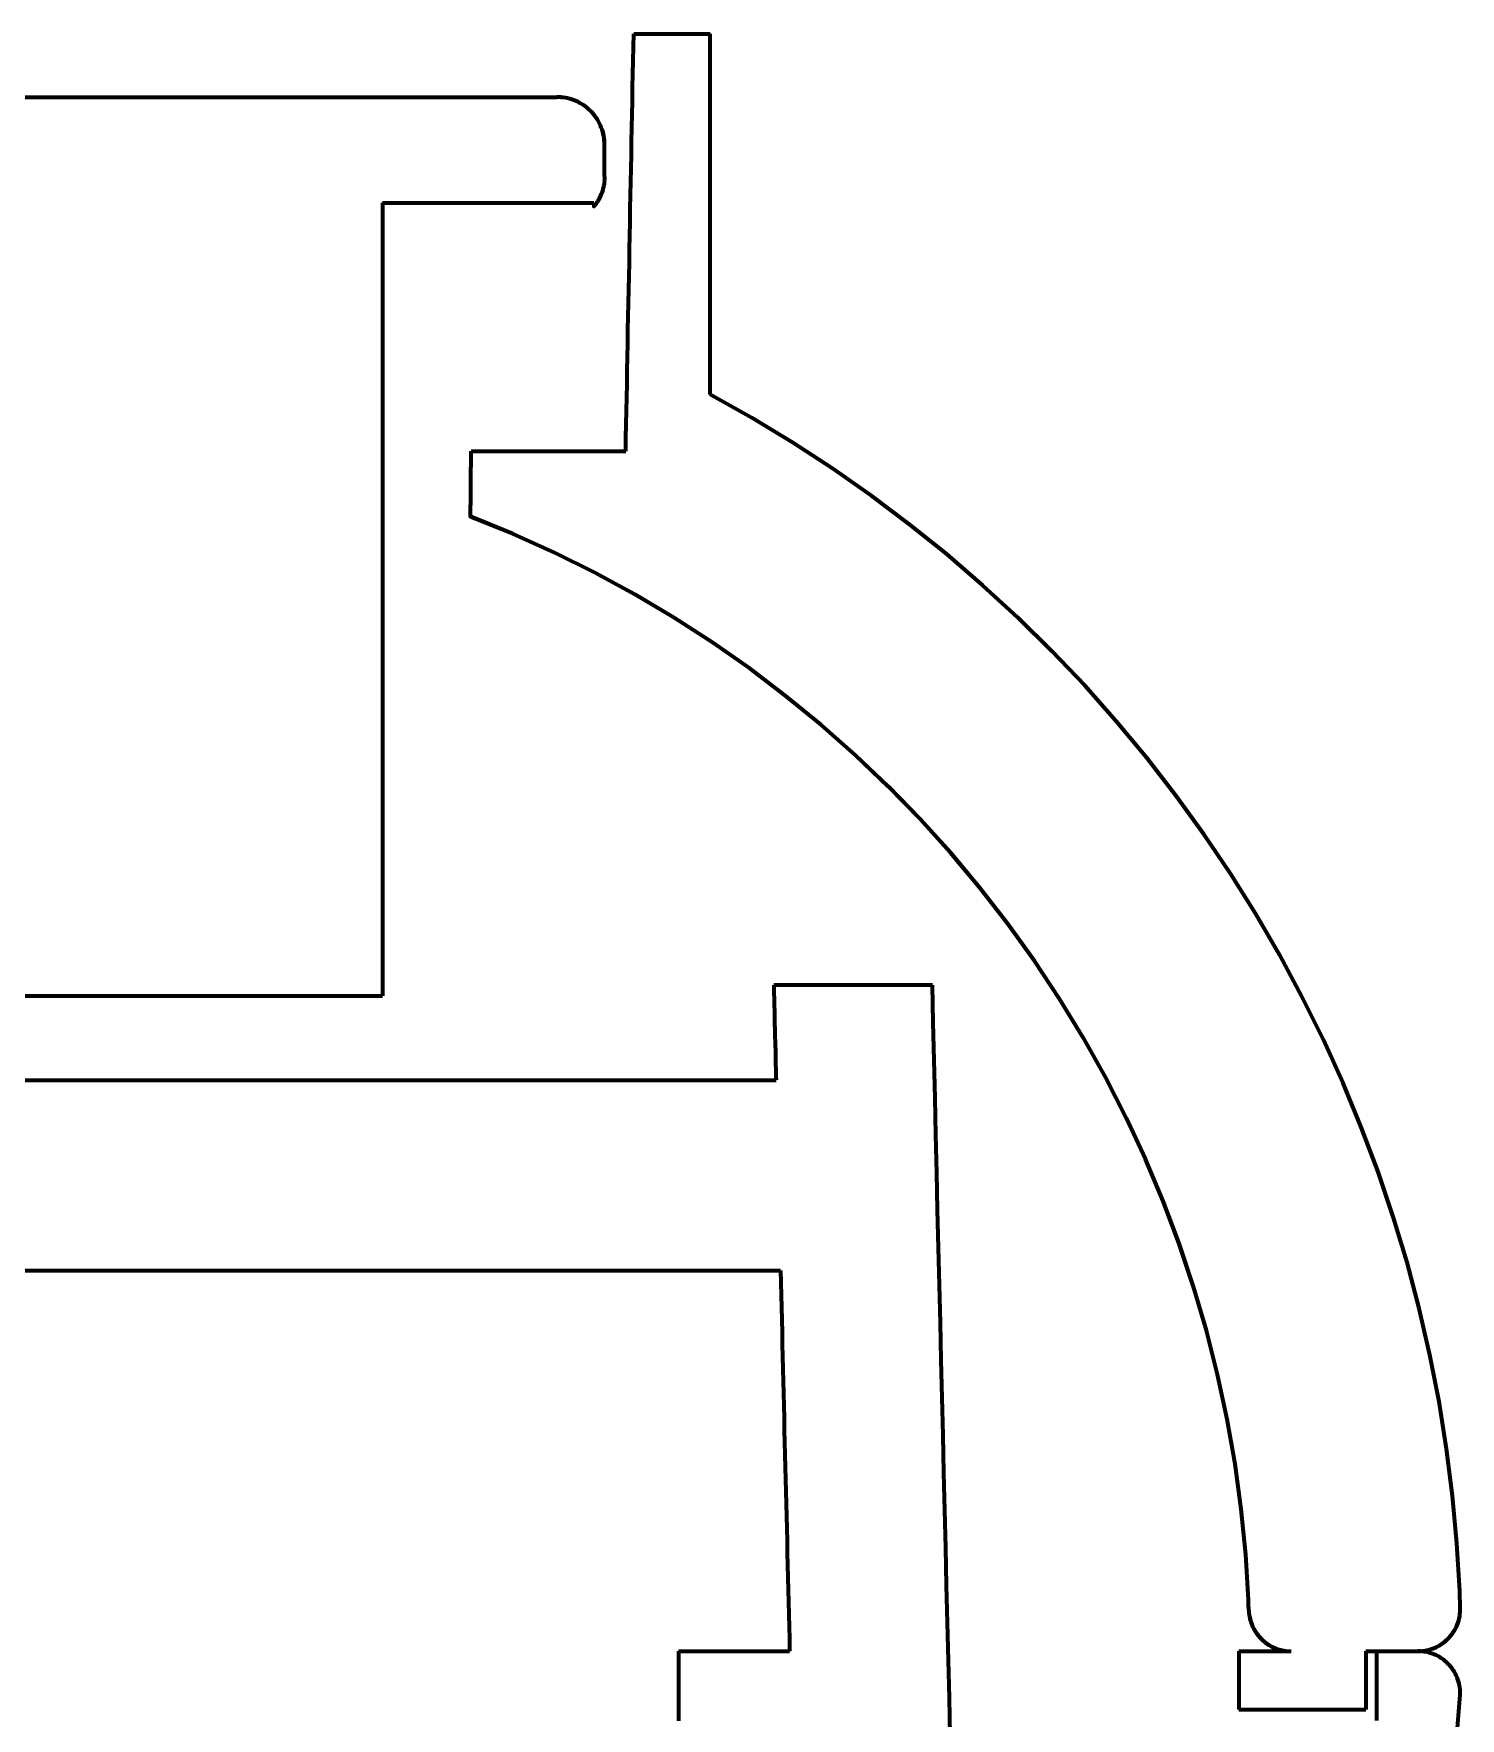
# Model space of a CAD drawing. Header units: millimetres. Extents: x 10 to 410, y 10 to 287.
# Drawn here: x 332 to 346.77, y 86.56 to 104 of the extents above; entities that cross this region are included whole.
import ezdxf

# ---------------------------------------------------------------- set-up
doc = ezdxf.new("R2010")
doc.units = ezdxf.units.MM
doc.layers.add('SECTION', color=1, linetype='CONTINUOUS', lineweight=70)

msp = doc.modelspace()

# ---------------------------------------------------------------- linework, layer by layer
at = {"layer": 'SECTION'}
for points in [[(338.127, 99.678), (338.13, 99.817), (338.133, 99.957), (338.135, 100.096), (338.138, 100.235), (338.141, 100.375), (338.143, 100.514), (338.146, 100.654), (338.149, 100.793), (338.151, 100.933), (338.154, 101.072), (338.157, 101.211), (338.159, 101.351), (338.162, 101.49), (338.165, 101.63), (338.167, 101.769), (338.17, 101.909), (338.173, 102.048), (338.175, 102.187), (338.178, 102.327), (338.181, 102.466), (338.183, 102.606), (338.186, 102.745), (338.189, 102.885), (338.191, 103.024), (338.194, 103.163), (338.197, 103.303), (338.199, 103.442), (338.202, 103.582), (338.204, 103.721), (338.207, 103.861), (338.21, 104)], [(338.21, 104), (338.235, 104), (338.261, 104), (338.287, 104), (338.312, 104), (338.338, 104), (338.363, 104), (338.389, 104), (338.414, 104), (338.44, 104), (338.466, 104), (338.491, 104), (338.517, 104), (338.542, 104), (338.568, 104), (338.594, 104), (338.619, 104), (338.645, 104), (338.67, 104), (338.696, 104), (338.721, 104), (338.747, 104), (338.773, 104), (338.798, 104), (338.824, 104), (338.849, 104), (338.875, 104), (338.901, 104), (338.926, 104), (338.952, 104), (338.977, 104), (339.003, 104)], [(339.003, 100.265), (339.003, 100.385), (339.003, 100.506), (339.003, 100.626), (339.003, 100.747), (339.003, 100.867), (339.003, 100.988), (339.003, 101.108), (339.003, 101.229), (339.003, 101.349), (339.003, 101.47), (339.003, 101.59), (339.003, 101.711), (339.003, 101.831), (339.003, 101.952), (339.003, 102.072), (339.003, 102.193), (339.003, 102.313), (339.003, 102.434), (339.003, 102.554), (339.003, 102.675), (339.003, 102.795), (339.003, 102.916), (339.003, 103.036), (339.003, 103.157), (339.003, 103.277), (339.003, 103.398), (339.003, 103.518), (339.003, 103.639), (339.003, 103.759), (339.003, 103.88), (339.003, 104)], [(339.003, 104), (339.003, 104), (339.003, 104), (339.003, 104), (339.003, 104), (339.003, 104), (339.003, 104), (339.003, 104), (339.003, 104), (339.003, 104), (339.003, 104), (339.003, 104), (339.003, 104), (339.003, 104), (339.003, 104), (339.003, 104), (339.003, 104), (339.003, 104), (339.003, 104), (339.003, 104), (339.003, 104), (339.003, 104), (339.003, 104), (339.003, 104), (339.003, 104), (339.003, 104), (339.003, 104), (339.003, 104), (339.003, 104), (339.003, 104), (339.003, 104), (339.003, 104)], [(339.003, 100.265), (339.003, 100.385), (339.003, 100.506), (339.003, 100.626), (339.003, 100.747), (339.003, 100.867), (339.003, 100.988), (339.003, 101.108), (339.003, 101.229), (339.003, 101.349), (339.003, 101.47), (339.003, 101.59), (339.003, 101.711), (339.003, 101.831), (339.003, 101.952), (339.003, 102.072), (339.003, 102.193), (339.003, 102.313), (339.003, 102.434), (339.003, 102.554), (339.003, 102.675), (339.003, 102.795), (339.003, 102.916), (339.003, 103.036), (339.003, 103.157), (339.003, 103.277), (339.003, 103.398), (339.003, 103.518), (339.003, 103.638), (339.003, 103.759), (339.003, 103.879), (339.003, 104)], [(331.825, 103.343), (332.175, 103.343), (332.524, 103.343), (332.874, 103.343), (333.223, 103.343), (333.572, 103.343), (333.922, 103.343), (334.271, 103.343), (334.621, 103.343), (334.97, 103.343), (335.32, 103.343), (335.669, 103.343), (336.018, 103.343), (336.368, 103.343), (336.717, 103.343), (337.067, 103.343), (337.416, 103.343)], [(337.481, 103.339), (337.479, 103.339), (337.477, 103.34), (337.475, 103.34), (337.473, 103.34), (337.471, 103.34), (337.469, 103.341), (337.467, 103.341), (337.464, 103.341), (337.462, 103.341), (337.46, 103.341), (337.458, 103.342), (337.456, 103.342), (337.454, 103.342), (337.452, 103.342), (337.45, 103.342), (337.448, 103.342), (337.446, 103.343), (337.443, 103.343), (337.441, 103.343), (337.439, 103.343), (337.437, 103.343), (337.435, 103.343), (337.433, 103.343), (337.431, 103.343), (337.429, 103.343), (337.427, 103.343), (337.425, 103.343), (337.422, 103.343), (337.42, 103.343), (337.418, 103.343), (337.416, 103.343)], [(337.909, 102.851), (337.908, 102.874), (337.906, 102.897), (337.904, 102.919), (337.9, 102.942), (337.895, 102.964), (337.89, 102.986), (337.883, 103.008), (337.875, 103.03), (337.866, 103.051), (337.857, 103.071), (337.846, 103.092), (337.834, 103.111), (337.822, 103.13), (337.808, 103.149), (337.794, 103.167), (337.779, 103.184), (337.763, 103.2), (337.747, 103.216), (337.729, 103.231), (337.711, 103.245), (337.693, 103.258), (337.674, 103.271), (337.654, 103.282), (337.633, 103.293), (337.613, 103.303), (337.592, 103.311), (337.57, 103.319), (337.548, 103.325), (337.526, 103.331), (337.504, 103.336), (337.481, 103.339)], [(337.909, 102.851), (337.908, 102.874), (337.907, 102.897), (337.904, 102.919), (337.9, 102.942), (337.896, 102.964), (337.89, 102.986), (337.883, 103.008), (337.875, 103.03), (337.867, 103.051), (337.857, 103.071), (337.846, 103.092), (337.834, 103.111), (337.822, 103.13), (337.808, 103.149), (337.794, 103.167), (337.779, 103.184), (337.763, 103.2), (337.747, 103.216), (337.729, 103.231), (337.711, 103.245), (337.693, 103.259), (337.674, 103.271), (337.654, 103.282), (337.634, 103.293), (337.613, 103.303), (337.592, 103.311), (337.57, 103.319), (337.548, 103.325), (337.526, 103.331), (337.504, 103.336), (337.481, 103.339)], [(337.909, 102.851), (337.909, 102.851), (337.909, 102.851), (337.909, 102.851), (337.909, 102.851), (337.909, 102.851), (337.909, 102.851), (337.909, 102.851), (337.909, 102.851), (337.909, 102.851), (337.909, 102.851), (337.909, 102.851), (337.909, 102.851), (337.909, 102.851), (337.909, 102.851), (337.909, 102.851), (337.909, 102.851), (337.909, 102.851), (337.909, 102.851), (337.909, 102.851), (337.909, 102.851), (337.909, 102.851), (337.909, 102.851), (337.909, 102.851), (337.909, 102.851), (337.909, 102.851), (337.909, 102.851), (337.909, 102.851), (337.909, 102.851), (337.909, 102.851), (337.909, 102.851), (337.909, 102.851)], [(337.909, 102.523), (337.909, 102.533), (337.909, 102.544), (337.909, 102.555), (337.909, 102.565), (337.909, 102.576), (337.909, 102.586), (337.909, 102.597), (337.909, 102.607), (337.909, 102.618), (337.909, 102.629), (337.909, 102.639), (337.909, 102.65), (337.909, 102.66), (337.909, 102.671), (337.909, 102.682), (337.909, 102.692), (337.909, 102.703), (337.909, 102.713), (337.909, 102.724), (337.909, 102.735), (337.909, 102.745), (337.909, 102.756), (337.909, 102.766), (337.909, 102.777), (337.909, 102.788), (337.909, 102.798), (337.909, 102.809), (337.909, 102.819), (337.909, 102.83), (337.909, 102.84), (337.909, 102.851)], [(337.909, 102.523), (337.909, 102.533), (337.909, 102.544), (337.909, 102.554), (337.909, 102.565), (337.909, 102.576), (337.909, 102.586), (337.909, 102.597), (337.909, 102.607), (337.909, 102.618), (337.909, 102.629), (337.909, 102.639), (337.909, 102.65), (337.909, 102.66), (337.909, 102.671), (337.909, 102.682), (337.909, 102.692), (337.909, 102.703), (337.909, 102.713), (337.909, 102.724), (337.909, 102.734), (337.909, 102.745), (337.909, 102.756), (337.909, 102.766), (337.909, 102.777), (337.909, 102.787), (337.909, 102.798), (337.909, 102.809), (337.909, 102.819), (337.909, 102.83), (337.909, 102.84), (337.909, 102.851)], [(337.909, 102.523), (337.908, 102.512), (337.908, 102.501), (337.908, 102.49), (337.907, 102.48), (337.906, 102.469), (337.904, 102.458), (337.903, 102.448), (337.901, 102.437), (337.899, 102.426), (337.897, 102.416), (337.894, 102.405), (337.892, 102.395), (337.889, 102.384), (337.886, 102.374), (337.882, 102.364), (337.879, 102.354), (337.875, 102.344), (337.871, 102.334), (337.867, 102.324), (337.862, 102.314), (337.857, 102.304), (337.853, 102.295), (337.847, 102.285), (337.842, 102.276), (337.837, 102.266), (337.831, 102.257), (337.825, 102.248), (337.819, 102.239), (337.813, 102.231), (337.806, 102.222), (337.799, 102.214)], [(337.909, 102.523), (337.909, 102.512), (337.908, 102.501), (337.908, 102.49), (337.907, 102.48), (337.906, 102.469), (337.905, 102.458), (337.903, 102.447), (337.901, 102.437), (337.899, 102.426), (337.897, 102.416), (337.895, 102.405), (337.892, 102.395), (337.889, 102.384), (337.886, 102.374), (337.882, 102.364), (337.879, 102.353), (337.875, 102.343), (337.871, 102.333), (337.867, 102.323), (337.862, 102.314), (337.858, 102.304), (337.853, 102.294), (337.848, 102.285), (337.842, 102.275), (337.837, 102.266), (337.831, 102.257), (337.825, 102.248), (337.819, 102.239), (337.813, 102.23), (337.806, 102.222), (337.799, 102.213)], [(337.909, 102.523), (337.909, 102.523), (337.909, 102.523), (337.909, 102.523), (337.909, 102.523), (337.909, 102.523), (337.909, 102.523), (337.909, 102.523), (337.909, 102.523), (337.909, 102.523), (337.909, 102.523), (337.909, 102.523), (337.909, 102.523), (337.909, 102.523), (337.909, 102.523), (337.909, 102.523), (337.909, 102.523), (337.909, 102.523), (337.909, 102.523), (337.909, 102.523), (337.909, 102.523), (337.909, 102.523), (337.909, 102.523), (337.909, 102.523), (337.909, 102.523), (337.909, 102.523), (337.909, 102.523), (337.909, 102.523), (337.909, 102.523), (337.909, 102.523), (337.909, 102.523), (337.909, 102.523)], [(335.611, 102.249), (335.682, 102.249), (335.752, 102.249), (335.823, 102.249), (335.893, 102.249), (335.964, 102.249), (336.035, 102.249), (336.105, 102.249), (336.176, 102.249), (336.246, 102.249), (336.317, 102.249), (336.388, 102.249), (336.458, 102.249), (336.529, 102.249), (336.599, 102.249), (336.67, 102.249), (336.741, 102.249), (336.811, 102.249), (336.882, 102.249), (336.952, 102.249), (337.023, 102.249), (337.093, 102.249), (337.164, 102.249), (337.235, 102.249), (337.305, 102.249), (337.376, 102.249), (337.446, 102.249), (337.517, 102.249), (337.588, 102.249), (337.658, 102.249), (337.729, 102.249), (337.799, 102.249)], [(335.611, 102.249), (335.611, 101.984), (335.611, 101.72), (335.611, 101.455), (335.611, 101.19), (335.611, 100.926), (335.611, 100.661), (335.611, 100.396), (335.611, 100.131), (335.611, 99.867), (335.611, 99.602), (335.611, 99.337), (335.611, 99.072), (335.611, 98.808), (335.611, 98.543), (335.611, 98.278), (335.611, 98.013), (335.611, 97.749), (335.611, 97.484), (335.611, 97.219), (335.611, 96.955), (335.611, 96.69), (335.611, 96.425), (335.611, 96.16), (335.611, 95.896), (335.611, 95.631), (335.611, 95.366), (335.611, 95.101), (335.611, 94.837), (335.611, 94.572), (335.611, 94.307), (335.611, 94.042)], [(335.611, 102.249), (335.611, 102.249), (335.611, 102.249), (335.611, 102.249), (335.611, 102.249), (335.611, 102.249), (335.611, 102.249), (335.611, 102.249), (335.611, 102.249), (335.611, 102.249), (335.611, 102.249), (335.611, 102.249), (335.611, 102.249), (335.611, 102.249), (335.611, 102.249), (335.611, 102.249), (335.611, 102.249), (335.611, 102.249), (335.611, 102.249), (335.611, 102.249), (335.611, 102.249), (335.611, 102.249), (335.611, 102.249), (335.611, 102.249), (335.611, 102.249), (335.611, 102.249), (335.611, 102.249), (335.611, 102.249), (335.611, 102.249), (335.611, 102.249), (335.611, 102.249), (335.611, 102.249)], [(335.611, 102.249), (335.682, 102.249), (335.752, 102.249), (335.823, 102.249), (335.893, 102.249), (335.964, 102.249), (336.035, 102.249), (336.105, 102.249), (336.176, 102.249), (336.246, 102.249), (336.317, 102.249), (336.388, 102.249), (336.458, 102.249), (336.529, 102.249), (336.599, 102.249), (336.67, 102.249), (336.741, 102.249), (336.811, 102.249), (336.882, 102.249), (336.952, 102.249), (337.023, 102.249), (337.093, 102.249), (337.164, 102.249), (337.235, 102.249), (337.305, 102.249), (337.376, 102.249), (337.446, 102.249), (337.517, 102.249), (337.588, 102.249), (337.658, 102.249), (337.729, 102.249), (337.799, 102.249)], [(337.799, 102.249), (337.799, 102.248), (337.799, 102.247), (337.799, 102.246), (337.799, 102.245), (337.799, 102.243), (337.799, 102.242), (337.799, 102.241), (337.799, 102.24), (337.799, 102.239), (337.799, 102.238), (337.799, 102.237), (337.799, 102.235), (337.799, 102.234), (337.799, 102.233), (337.799, 102.232), (337.799, 102.231), (337.799, 102.23), (337.799, 102.229), (337.799, 102.227), (337.799, 102.226), (337.799, 102.225), (337.799, 102.224), (337.799, 102.223), (337.799, 102.222), (337.799, 102.221), (337.799, 102.219), (337.799, 102.218), (337.799, 102.217), (337.799, 102.216), (337.799, 102.215), (337.799, 102.214)], [(337.799, 102.214), (337.799, 102.214), (337.799, 102.214), (337.799, 102.214), (337.799, 102.214), (337.799, 102.214), (337.799, 102.214), (337.799, 102.214), (337.799, 102.214), (337.799, 102.213), (337.799, 102.213), (337.799, 102.213), (337.799, 102.213), (337.799, 102.213), (337.799, 102.213), (337.799, 102.213), (337.799, 102.213), (337.799, 102.213), (337.799, 102.213), (337.799, 102.213), (337.799, 102.213), (337.799, 102.213), (337.799, 102.213), (337.799, 102.213), (337.799, 102.213), (337.799, 102.213), (337.799, 102.213), (337.799, 102.213), (337.799, 102.213), (337.799, 102.213), (337.799, 102.213), (337.799, 102.213)], [(346.759, 87.882), (346.73, 88.374), (346.685, 88.865), (346.623, 89.354), (346.545, 89.841), (346.45, 90.325), (346.34, 90.805), (346.214, 91.282), (346.072, 91.754), (345.914, 92.221), (345.74, 92.682), (345.552, 93.138), (345.348, 93.587), (345.129, 94.029), (344.896, 94.463), (344.648, 94.889), (344.387, 95.307), (344.111, 95.716), (343.822, 96.116), (343.52, 96.505), (343.205, 96.884), (342.878, 97.253), (342.538, 97.61), (342.187, 97.956), (341.824, 98.29), (341.45, 98.612), (341.066, 98.921), (340.672, 99.217), (340.268, 99.5), (339.855, 99.769), (339.433, 100.024), (339.003, 100.265)], [(336.521, 99.002), (336.522, 99.023), (336.522, 99.045), (336.522, 99.067), (336.522, 99.089), (336.522, 99.111), (336.523, 99.132), (336.523, 99.154), (336.523, 99.176), (336.523, 99.198), (336.524, 99.22), (336.524, 99.242), (336.524, 99.263), (336.524, 99.285), (336.524, 99.307), (336.525, 99.329), (336.525, 99.351), (336.525, 99.372), (336.525, 99.394), (336.526, 99.416), (336.526, 99.438), (336.526, 99.46), (336.526, 99.481), (336.526, 99.503), (336.527, 99.525), (336.527, 99.547), (336.527, 99.569), (336.527, 99.591), (336.528, 99.612), (336.528, 99.634), (336.528, 99.656), (336.528, 99.678)], [(336.528, 99.678), (336.58, 99.678), (336.631, 99.678), (336.683, 99.678), (336.735, 99.678), (336.786, 99.678), (336.838, 99.678), (336.889, 99.678), (336.941, 99.678), (336.992, 99.678), (337.044, 99.678), (337.096, 99.678), (337.147, 99.678), (337.199, 99.678), (337.25, 99.678), (337.302, 99.678), (337.354, 99.678), (337.405, 99.678), (337.457, 99.678), (337.508, 99.678), (337.56, 99.678), (337.612, 99.678), (337.663, 99.678), (337.715, 99.678), (337.766, 99.678), (337.818, 99.678), (337.87, 99.678), (337.921, 99.678), (337.973, 99.678), (338.024, 99.678), (338.076, 99.678), (338.127, 99.678)], [(344.572, 87.789), (344.544, 88.26), (344.497, 88.729), (344.434, 89.196), (344.352, 89.66), (344.254, 90.121), (344.138, 90.577), (344.005, 91.03), (343.856, 91.477), (343.689, 91.917), (343.507, 92.352), (343.308, 92.779), (343.093, 93.199), (342.863, 93.61), (342.618, 94.012), (342.357, 94.405), (342.082, 94.788), (341.793, 95.16), (341.491, 95.521), (341.174, 95.871), (340.846, 96.208), (340.504, 96.533), (340.151, 96.845), (339.786, 97.144), (339.411, 97.428), (339.025, 97.699), (338.629, 97.954), (338.224, 98.195), (337.81, 98.421), (337.388, 98.63), (336.958, 98.824), (336.521, 99.002)], [(336.521, 99.001), (336.521, 99.001), (336.521, 99.001), (336.521, 99.001), (336.521, 99.001), (336.521, 99.001), (336.521, 99.001), (336.521, 99.001), (336.521, 99.001), (336.521, 99.001), (336.521, 99.001), (336.521, 99.001), (336.521, 99.001), (336.521, 99.001), (336.521, 99.001), (336.521, 99.001), (336.521, 99.001), (336.521, 99.001), (336.521, 99.001), (336.521, 99.002), (336.521, 99.002), (336.521, 99.002), (336.521, 99.002), (336.521, 99.002), (336.521, 99.002), (336.521, 99.002), (336.521, 99.002), (336.521, 99.002), (336.521, 99.002), (336.521, 99.002), (336.521, 99.002), (336.521, 99.002)], [(336.521, 99.002), (336.521, 99.002), (336.521, 99.002), (336.521, 99.002), (336.521, 99.002), (336.521, 99.002), (336.521, 99.002), (336.521, 99.002), (336.521, 99.002), (336.521, 99.002), (336.522, 99.002), (336.522, 99.001), (336.522, 99.001), (336.522, 99.001), (336.522, 99.001), (336.522, 99.001), (336.522, 99.001), (336.522, 99.001), (336.522, 99.001), (336.522, 99.001), (336.522, 99.001), (336.522, 99.001), (336.522, 99.001), (336.522, 99.001), (336.522, 99.001), (336.522, 99.001), (336.522, 99.001), (336.522, 99.001), (336.522, 99.001), (336.522, 99.001), (336.522, 99.001), (336.522, 99.001)], [(344.572, 87.789), (344.544, 88.26), (344.497, 88.729), (344.434, 89.196), (344.352, 89.66), (344.254, 90.121), (344.138, 90.577), (344.005, 91.03), (343.856, 91.476), (343.689, 91.917), (343.507, 92.352), (343.308, 92.779), (343.093, 93.199), (342.863, 93.61), (342.617, 94.012), (342.357, 94.405), (342.082, 94.788), (341.793, 95.16), (341.49, 95.521), (341.174, 95.871), (340.845, 96.208), (340.504, 96.533), (340.151, 96.845), (339.786, 97.144), (339.411, 97.428), (339.025, 97.699), (338.629, 97.954), (338.223, 98.195), (337.81, 98.42), (337.388, 98.63), (336.958, 98.824), (336.521, 99.001)], [(336.522, 99.001), (336.522, 99.001), (336.522, 99.001), (336.522, 99.001), (336.522, 99.001), (336.522, 99.001), (336.522, 99.001), (336.522, 99.001), (336.522, 99.001), (336.522, 99.001), (336.522, 99.001), (336.522, 99.001), (336.522, 99.001), (336.522, 99.001), (336.522, 99.001), (336.522, 99.001), (336.522, 99.001), (336.522, 99.001), (336.522, 99.001), (336.522, 99.001), (336.522, 99.001), (336.522, 99.001), (336.521, 99.001), (336.521, 99.001), (336.521, 99.001), (336.521, 99.001), (336.521, 99.001), (336.521, 99.001), (336.521, 99.001), (336.521, 99.001), (336.521, 99.001), (336.521, 99.001)], [(336.522, 99.001), (336.522, 99.001), (336.522, 99.001), (336.522, 99.001), (336.522, 99.001), (336.522, 99.001), (336.522, 99.001), (336.522, 99.001), (336.522, 99.001), (336.522, 99.001), (336.522, 99.001), (336.522, 99.001), (336.522, 99.001), (336.522, 99.001), (336.522, 99.001), (336.522, 99.001), (336.522, 99.001), (336.522, 99.001), (336.522, 99.001), (336.522, 99.001), (336.522, 99.001), (336.522, 99.001), (336.522, 99.001), (336.522, 99.001), (336.522, 99.001), (336.522, 99.001), (336.522, 99.001), (336.522, 99.001), (336.522, 99.001), (336.522, 99.001), (336.522, 99.001), (336.522, 99.001)], [(336.522, 99.001), (336.522, 99.001), (336.522, 99.001), (336.522, 99.001), (336.522, 99.001), (336.522, 99.001), (336.522, 99.001), (336.522, 99.001), (336.522, 99.001), (336.522, 99.001), (336.522, 99.001), (336.522, 99.001), (336.522, 99.001), (336.522, 99.001), (336.522, 99.001), (336.522, 99.001), (336.522, 99.001), (336.522, 99.001), (336.522, 99.001), (336.522, 99.001), (336.522, 99.001), (336.522, 99.001), (336.522, 99.001), (336.522, 99.001), (336.522, 99.001), (336.522, 99.001), (336.522, 99.001), (336.522, 99.001), (336.522, 99.001), (336.522, 99.001), (336.522, 99.001), (336.522, 99.001)], [(331.873, 94.042), (332.122, 94.042), (332.371, 94.042), (332.621, 94.042), (332.87, 94.042), (333.119, 94.042), (333.368, 94.042), (333.617, 94.042), (333.867, 94.042), (334.116, 94.042), (334.365, 94.042), (334.614, 94.042), (334.863, 94.042), (335.113, 94.042), (335.362, 94.042), (335.611, 94.042)], [(331.873, 94.042), (332.122, 94.042), (332.371, 94.042), (332.621, 94.042), (332.87, 94.042), (333.119, 94.042), (333.368, 94.042), (333.617, 94.042), (333.867, 94.042), (334.116, 94.042), (334.365, 94.042), (334.614, 94.042), (334.863, 94.042), (335.113, 94.042), (335.362, 94.042), (335.611, 94.042)], [(335.611, 94.042), (335.611, 94.042), (335.611, 94.042), (335.611, 94.042), (335.611, 94.042), (335.611, 94.042), (335.611, 94.042), (335.611, 94.042), (335.611, 94.042), (335.611, 94.042), (335.611, 94.042), (335.611, 94.042), (335.611, 94.042), (335.611, 94.042), (335.611, 94.042), (335.611, 94.042), (335.611, 94.042), (335.611, 94.042), (335.611, 94.042), (335.611, 94.042), (335.611, 94.042), (335.611, 94.042), (335.611, 94.042), (335.611, 94.042), (335.611, 94.042), (335.611, 94.042), (335.611, 94.042), (335.611, 94.042), (335.611, 94.042), (335.611, 94.042), (335.611, 94.042), (335.611, 94.042)], [(339.66, 94.152), (339.66, 94.12), (339.661, 94.088), (339.662, 94.057), (339.663, 94.025), (339.663, 93.993), (339.664, 93.961), (339.665, 93.93), (339.666, 93.898), (339.666, 93.866), (339.667, 93.834), (339.668, 93.802), (339.669, 93.771), (339.669, 93.739), (339.67, 93.707), (339.671, 93.675), (339.672, 93.644), (339.672, 93.612), (339.673, 93.58), (339.674, 93.548), (339.675, 93.517), (339.676, 93.485), (339.676, 93.453), (339.677, 93.421), (339.678, 93.389), (339.679, 93.358), (339.679, 93.326), (339.68, 93.294), (339.681, 93.262), (339.682, 93.231), (339.682, 93.199), (339.683, 93.167)], [(341.301, 94.152), (341.248, 94.152), (341.195, 94.152), (341.142, 94.152), (341.089, 94.152), (341.036, 94.152), (340.983, 94.152), (340.93, 94.152), (340.877, 94.152), (340.824, 94.152), (340.772, 94.152), (340.719, 94.152), (340.666, 94.152), (340.613, 94.152), (340.56, 94.152), (340.507, 94.152), (340.454, 94.152), (340.401, 94.152), (340.348, 94.152), (340.295, 94.152), (340.242, 94.152), (340.189, 94.152), (340.136, 94.152), (340.083, 94.152), (340.03, 94.152), (339.977, 94.152), (339.924, 94.152), (339.871, 94.152), (339.818, 94.152), (339.766, 94.152), (339.713, 94.152), (339.66, 94.152)], [(341.486, 86.386), (341.477, 86.775), (341.467, 87.163), (341.458, 87.551), (341.449, 87.939), (341.44, 88.328), (341.43, 88.716), (341.421, 89.104), (341.412, 89.493), (341.403, 89.881), (341.393, 90.269), (341.384, 90.657), (341.375, 91.046), (341.366, 91.434), (341.356, 91.822), (341.347, 92.211), (341.338, 92.599), (341.329, 92.987), (341.319, 93.375), (341.31, 93.764), (341.301, 94.152)], [(331.752, 93.167), (332.248, 93.167), (332.744, 93.167), (333.239, 93.167), (333.735, 93.167), (334.231, 93.167), (334.726, 93.167), (335.222, 93.167), (335.718, 93.167), (336.213, 93.167), (336.709, 93.167), (337.205, 93.167), (337.7, 93.167), (338.196, 93.167), (338.692, 93.167), (339.187, 93.167), (339.683, 93.167)], [(331.751, 91.197), (332.249, 91.197), (332.748, 91.197), (333.247, 91.197), (333.745, 91.197), (334.244, 91.197), (334.743, 91.197), (335.242, 91.197), (335.74, 91.197), (336.239, 91.197), (336.738, 91.197), (337.236, 91.197), (337.735, 91.197), (338.234, 91.197), (338.733, 91.197), (339.231, 91.197), (339.73, 91.197)], [(331.751, 91.197), (332.249, 91.197), (332.748, 91.197), (333.247, 91.197), (333.745, 91.197), (334.244, 91.197), (334.743, 91.197), (335.242, 91.197), (335.74, 91.197), (336.239, 91.197), (336.738, 91.197), (337.236, 91.197), (337.735, 91.197), (338.234, 91.197), (338.733, 91.197), (339.231, 91.197), (339.73, 91.197)], [(339.73, 91.197), (339.733, 91.07), (339.736, 90.943), (339.739, 90.816), (339.742, 90.689), (339.745, 90.562), (339.748, 90.435), (339.751, 90.308), (339.754, 90.181), (339.757, 90.054), (339.76, 89.927), (339.763, 89.8), (339.766, 89.673), (339.769, 89.546), (339.772, 89.418), (339.775, 89.291), (339.778, 89.164), (339.781, 89.037), (339.784, 88.91), (339.787, 88.783), (339.79, 88.656), (339.794, 88.529), (339.797, 88.402), (339.8, 88.275), (339.803, 88.148), (339.806, 88.021), (339.809, 87.894), (339.812, 87.767), (339.815, 87.639), (339.818, 87.512), (339.821, 87.385), (339.824, 87.258)], [(346.765, 87.709), (346.765, 87.715), (346.765, 87.72), (346.765, 87.726), (346.765, 87.732), (346.764, 87.737), (346.764, 87.743), (346.764, 87.748), (346.764, 87.754), (346.764, 87.759), (346.763, 87.765), (346.763, 87.77), (346.763, 87.776), (346.763, 87.782), (346.763, 87.787), (346.762, 87.793), (346.762, 87.798), (346.762, 87.804), (346.762, 87.809), (346.762, 87.815), (346.761, 87.82), (346.761, 87.826), (346.761, 87.832), (346.761, 87.837), (346.761, 87.843), (346.76, 87.848), (346.76, 87.854), (346.76, 87.859), (346.76, 87.865), (346.759, 87.87), (346.759, 87.876), (346.759, 87.882)], [(346.765, 87.709), (346.765, 87.715), (346.765, 87.72), (346.765, 87.726), (346.765, 87.731), (346.764, 87.737), (346.764, 87.742), (346.764, 87.748), (346.764, 87.754), (346.764, 87.759), (346.763, 87.765), (346.763, 87.77), (346.763, 87.776), (346.763, 87.781), (346.763, 87.787), (346.762, 87.793), (346.762, 87.798), (346.762, 87.804), (346.762, 87.809), (346.762, 87.815), (346.761, 87.82), (346.761, 87.826), (346.761, 87.831), (346.761, 87.837), (346.761, 87.843), (346.76, 87.848), (346.76, 87.854), (346.76, 87.859), (346.76, 87.865), (346.759, 87.87), (346.759, 87.876), (346.759, 87.881)], [(344.577, 87.681), (344.576, 87.685), (344.576, 87.688), (344.576, 87.692), (344.576, 87.695), (344.576, 87.699), (344.576, 87.702), (344.576, 87.706), (344.576, 87.709), (344.575, 87.713), (344.575, 87.716), (344.575, 87.72), (344.575, 87.723), (344.575, 87.727), (344.575, 87.73), (344.575, 87.733), (344.575, 87.737), (344.574, 87.74), (344.574, 87.744), (344.574, 87.747), (344.574, 87.751), (344.574, 87.754), (344.574, 87.758), (344.574, 87.761), (344.573, 87.765), (344.573, 87.768), (344.573, 87.772), (344.573, 87.775), (344.573, 87.779), (344.573, 87.782), (344.573, 87.786), (344.572, 87.789)], [(344.573, 87.786), (344.573, 87.786), (344.573, 87.786), (344.573, 87.787), (344.573, 87.787), (344.573, 87.787), (344.573, 87.787), (344.573, 87.787), (344.573, 87.787), (344.573, 87.787), (344.573, 87.787), (344.573, 87.787), (344.573, 87.787), (344.573, 87.787), (344.573, 87.788), (344.573, 87.788), (344.573, 87.788), (344.573, 87.788), (344.573, 87.788), (344.573, 87.788), (344.572, 87.788), (344.572, 87.788), (344.572, 87.788), (344.572, 87.788), (344.572, 87.788), (344.572, 87.789), (344.572, 87.789), (344.572, 87.789), (344.572, 87.789), (344.572, 87.789), (344.572, 87.789), (344.572, 87.789)], [(346.328, 87.258), (346.35, 87.259), (346.373, 87.261), (346.395, 87.263), (346.418, 87.268), (346.44, 87.273), (346.461, 87.279), (346.483, 87.287), (346.504, 87.295), (346.524, 87.305), (346.544, 87.315), (346.563, 87.327), (346.582, 87.34), (346.6, 87.353), (346.617, 87.368), (346.634, 87.383), (346.65, 87.399), (346.665, 87.416), (346.679, 87.434), (346.692, 87.453), (346.704, 87.472), (346.715, 87.491), (346.725, 87.512), (346.734, 87.532), (346.742, 87.554), (346.749, 87.575), (346.754, 87.597), (346.759, 87.619), (346.762, 87.642), (346.764, 87.664), (346.765, 87.687), (346.765, 87.709)], [(346.336, 87.258), (346.358, 87.259), (346.38, 87.261), (346.402, 87.264), (346.424, 87.269), (346.446, 87.274), (346.467, 87.281), (346.488, 87.289), (346.509, 87.297), (346.529, 87.307), (346.549, 87.318), (346.568, 87.33), (346.586, 87.342), (346.604, 87.356), (346.621, 87.371), (346.637, 87.386), (346.652, 87.402), (346.667, 87.419), (346.681, 87.437), (346.693, 87.455), (346.705, 87.474), (346.716, 87.494), (346.726, 87.514), (346.735, 87.534), (346.742, 87.555), (346.749, 87.577), (346.754, 87.598), (346.759, 87.62), (346.762, 87.642), (346.764, 87.664), (346.765, 87.687), (346.765, 87.709)], [(346.765, 87.709), (346.765, 87.709), (346.765, 87.709), (346.765, 87.709), (346.765, 87.709), (346.765, 87.709), (346.765, 87.709), (346.765, 87.709), (346.765, 87.709), (346.765, 87.709), (346.765, 87.709), (346.765, 87.709), (346.765, 87.709), (346.765, 87.709), (346.765, 87.709), (346.765, 87.709), (346.765, 87.709), (346.765, 87.709), (346.765, 87.709), (346.765, 87.709), (346.765, 87.709), (346.765, 87.709), (346.765, 87.709), (346.765, 87.709), (346.765, 87.709), (346.765, 87.709), (346.765, 87.709), (346.765, 87.709), (346.765, 87.709), (346.765, 87.709), (346.765, 87.709), (346.765, 87.709)], [(344.577, 87.681), (344.577, 87.681), (344.577, 87.681), (344.577, 87.681), (344.577, 87.681), (344.577, 87.681), (344.577, 87.68), (344.577, 87.68), (344.577, 87.68), (344.577, 87.68), (344.577, 87.68), (344.577, 87.68), (344.577, 87.68), (344.577, 87.68), (344.577, 87.68), (344.577, 87.679), (344.577, 87.679), (344.577, 87.679), (344.577, 87.679), (344.577, 87.679), (344.577, 87.679), (344.577, 87.679), (344.577, 87.679), (344.577, 87.678), (344.577, 87.678), (344.577, 87.678), (344.577, 87.678), (344.577, 87.678), (344.577, 87.678), (344.577, 87.678), (344.577, 87.678), (344.577, 87.677)], [(344.577, 87.677), (344.578, 87.656), (344.581, 87.634), (344.584, 87.613), (344.589, 87.592), (344.594, 87.571), (344.601, 87.551), (344.609, 87.531), (344.617, 87.511), (344.627, 87.491), (344.638, 87.473), (344.649, 87.454), (344.661, 87.437), (344.675, 87.42), (344.689, 87.403), (344.703, 87.388), (344.719, 87.373), (344.735, 87.358), (344.752, 87.345), (344.77, 87.333), (344.788, 87.321), (344.807, 87.31), (344.826, 87.301), (344.846, 87.292), (344.866, 87.284), (344.886, 87.277), (344.907, 87.271), (344.928, 87.267), (344.95, 87.263), (344.971, 87.26), (344.992, 87.259), (345.014, 87.258)], [(344.577, 87.677), (344.578, 87.656), (344.581, 87.635), (344.584, 87.614), (344.588, 87.593), (344.594, 87.573), (344.6, 87.553), (344.608, 87.533), (344.616, 87.513), (344.626, 87.494), (344.636, 87.476), (344.647, 87.458), (344.659, 87.44), (344.672, 87.423), (344.685, 87.407), (344.7, 87.391), (344.715, 87.376), (344.731, 87.362), (344.747, 87.349), (344.764, 87.336), (344.782, 87.325), (344.8, 87.314), (344.819, 87.304), (344.838, 87.295), (344.858, 87.287), (344.878, 87.28), (344.898, 87.274), (344.919, 87.269), (344.939, 87.264), (344.96, 87.261), (344.982, 87.259), (345.003, 87.258)], [(344.577, 87.677), (344.577, 87.677), (344.577, 87.677), (344.577, 87.677), (344.577, 87.677), (344.577, 87.677), (344.577, 87.677), (344.577, 87.677), (344.577, 87.677), (344.577, 87.677), (344.577, 87.677), (344.577, 87.677), (344.577, 87.677), (344.577, 87.677), (344.577, 87.677), (344.577, 87.677), (344.577, 87.677), (344.577, 87.677), (344.577, 87.677), (344.577, 87.677), (344.577, 87.677), (344.577, 87.677), (344.577, 87.677), (344.577, 87.677), (344.577, 87.677), (344.577, 87.677), (344.577, 87.677), (344.577, 87.677), (344.577, 87.677), (344.577, 87.677), (344.577, 87.677), (344.577, 87.677)], [(338.675, 87.258), (338.675, 87.216), (338.675, 87.174), (338.675, 87.131), (338.675, 87.089), (338.675, 87.046), (338.675, 87.004), (338.675, 86.962), (338.675, 86.919), (338.675, 86.877), (338.675, 86.835), (338.675, 86.792), (338.675, 86.75), (338.675, 86.708), (338.675, 86.665), (338.675, 86.623), (338.675, 86.581), (338.675, 86.538)], [(338.675, 87.258), (338.712, 87.258), (338.749, 87.258), (338.786, 87.258), (338.823, 87.258), (338.86, 87.258), (338.897, 87.258), (338.934, 87.258), (338.971, 87.258), (339.008, 87.258), (339.045, 87.258), (339.083, 87.258), (339.12, 87.258), (339.157, 87.258), (339.194, 87.258), (339.231, 87.258), (339.268, 87.258), (339.305, 87.258), (339.342, 87.258), (339.379, 87.258), (339.416, 87.258), (339.453, 87.258), (339.49, 87.258), (339.527, 87.258), (339.564, 87.258), (339.601, 87.258), (339.638, 87.258), (339.676, 87.258), (339.713, 87.258), (339.75, 87.258), (339.787, 87.258), (339.824, 87.258)], [(344.474, 87.258), (344.474, 87.239), (344.474, 87.219), (344.474, 87.2), (344.474, 87.181), (344.474, 87.161), (344.474, 87.142), (344.474, 87.122), (344.474, 87.103), (344.474, 87.083), (344.474, 87.064), (344.474, 87.045), (344.474, 87.025), (344.474, 87.006), (344.474, 86.986), (344.474, 86.967), (344.474, 86.948), (344.474, 86.928), (344.474, 86.909), (344.474, 86.889), (344.474, 86.87), (344.474, 86.851), (344.474, 86.831), (344.474, 86.812), (344.474, 86.792), (344.474, 86.773), (344.474, 86.753), (344.474, 86.734), (344.474, 86.715), (344.474, 86.695), (344.474, 86.676), (344.474, 86.656)], [(344.474, 87.258), (344.492, 87.258), (344.509, 87.258), (344.527, 87.258), (344.544, 87.258), (344.561, 87.258), (344.579, 87.258), (344.596, 87.258), (344.614, 87.258), (344.631, 87.258), (344.648, 87.258), (344.666, 87.258), (344.683, 87.258), (344.701, 87.258), (344.718, 87.258), (344.735, 87.258), (344.753, 87.258), (344.77, 87.258), (344.788, 87.258), (344.805, 87.258), (344.823, 87.258), (344.84, 87.258), (344.857, 87.258), (344.875, 87.258), (344.892, 87.258), (344.91, 87.258), (344.927, 87.258), (344.944, 87.258), (344.962, 87.258), (344.979, 87.258), (344.997, 87.258), (345.014, 87.258)], [(345.787, 87.258), (345.805, 87.258), (345.822, 87.258), (345.84, 87.258), (345.857, 87.258), (345.875, 87.258), (345.892, 87.258), (345.909, 87.258), (345.927, 87.258), (345.944, 87.258), (345.962, 87.258), (345.979, 87.258), (345.997, 87.258), (346.014, 87.258), (346.031, 87.258), (346.049, 87.258), (346.066, 87.258), (346.084, 87.258), (346.101, 87.258), (346.119, 87.258), (346.136, 87.258), (346.153, 87.258), (346.171, 87.258), (346.188, 87.258), (346.206, 87.258), (346.223, 87.258), (346.241, 87.258), (346.258, 87.258), (346.275, 87.258), (346.293, 87.258), (346.31, 87.258), (346.328, 87.258)], [(345.787, 87.258), (345.787, 87.239), (345.787, 87.219), (345.787, 87.2), (345.787, 87.181), (345.787, 87.161), (345.787, 87.142), (345.787, 87.122), (345.787, 87.103), (345.787, 87.083), (345.787, 87.064), (345.787, 87.045), (345.787, 87.025), (345.787, 87.006), (345.787, 86.986), (345.787, 86.967), (345.787, 86.948), (345.787, 86.928), (345.787, 86.909), (345.787, 86.889), (345.787, 86.87), (345.787, 86.851), (345.787, 86.831), (345.787, 86.812), (345.787, 86.792), (345.787, 86.773), (345.787, 86.753), (345.787, 86.734), (345.787, 86.715), (345.787, 86.695), (345.787, 86.676), (345.787, 86.656)], [(345.787, 87.258), (345.791, 87.258), (345.794, 87.258), (345.798, 87.258), (345.801, 87.258), (345.805, 87.258), (345.809, 87.258), (345.812, 87.258), (345.816, 87.258), (345.819, 87.258), (345.823, 87.258), (345.826, 87.258), (345.83, 87.258), (345.833, 87.258), (345.837, 87.258), (345.84, 87.258), (345.844, 87.258), (345.847, 87.258), (345.851, 87.258), (345.854, 87.258), (345.858, 87.258), (345.861, 87.258), (345.865, 87.258), (345.869, 87.258), (345.872, 87.258), (345.876, 87.258), (345.879, 87.258), (345.883, 87.258), (345.886, 87.258), (345.89, 87.258), (345.893, 87.258), (345.897, 87.258)], [(345.787, 87.258), (345.787, 87.258), (345.787, 87.258), (345.787, 87.258), (345.787, 87.258), (345.787, 87.258), (345.787, 87.258), (345.787, 87.258), (345.787, 87.258), (345.787, 87.258), (345.787, 87.258), (345.787, 87.258), (345.787, 87.258), (345.787, 87.258), (345.787, 87.258), (345.787, 87.258), (345.787, 87.258), (345.787, 87.258), (345.787, 87.258), (345.787, 87.258), (345.787, 87.258), (345.787, 87.258), (345.787, 87.258), (345.787, 87.258), (345.787, 87.258), (345.787, 87.258), (345.787, 87.258), (345.787, 87.258), (345.787, 87.258), (345.787, 87.258), (345.787, 87.258), (345.787, 87.258)], [(345.897, 87.258), (345.897, 87.234), (345.897, 87.209), (345.897, 87.184), (345.897, 87.159), (345.897, 87.135), (345.897, 87.11), (345.897, 87.085), (345.897, 87.061), (345.897, 87.036), (345.897, 87.011), (345.897, 86.986), (345.897, 86.962), (345.897, 86.937), (345.897, 86.912), (345.897, 86.888), (345.897, 86.863), (345.897, 86.838), (345.897, 86.813), (345.897, 86.789), (345.897, 86.764), (345.897, 86.739), (345.897, 86.715), (345.897, 86.69), (345.897, 86.665), (345.897, 86.641), (345.897, 86.616), (345.897, 86.591), (345.897, 86.566), (345.897, 86.542)], [(345.897, 87.258), (345.911, 87.258), (345.925, 87.258), (345.938, 87.258), (345.952, 87.258), (345.966, 87.258), (345.98, 87.258), (345.994, 87.258), (346.008, 87.258), (346.022, 87.258), (346.036, 87.258), (346.05, 87.258), (346.064, 87.258), (346.078, 87.258), (346.091, 87.258), (346.105, 87.258), (346.119, 87.258), (346.133, 87.258), (346.147, 87.258), (346.161, 87.258), (346.175, 87.258), (346.189, 87.258), (346.203, 87.258), (346.217, 87.258), (346.23, 87.258), (346.244, 87.258), (346.258, 87.258), (346.272, 87.258), (346.286, 87.258), (346.3, 87.258), (346.314, 87.258), (346.328, 87.258)], [(346.765, 86.839), (346.764, 86.861), (346.761, 86.882), (346.758, 86.903), (346.753, 86.924), (346.747, 86.945), (346.741, 86.966), (346.733, 86.986), (346.724, 87.006), (346.715, 87.025), (346.704, 87.044), (346.693, 87.062), (346.68, 87.08), (346.667, 87.097), (346.653, 87.113), (346.638, 87.129), (346.623, 87.144), (346.607, 87.158), (346.59, 87.171), (346.572, 87.184), (346.554, 87.195), (346.535, 87.206), (346.516, 87.216), (346.496, 87.225), (346.476, 87.232), (346.455, 87.239), (346.435, 87.245), (346.414, 87.25), (346.392, 87.253), (346.371, 87.256), (346.349, 87.258), (346.328, 87.258)], [(346.765, 86.807), (346.765, 86.808), (346.765, 86.809), (346.765, 86.81), (346.765, 86.811), (346.765, 86.812), (346.765, 86.813), (346.765, 86.814), (346.765, 86.815), (346.765, 86.816), (346.765, 86.817), (346.765, 86.818), (346.765, 86.819), (346.765, 86.821), (346.765, 86.822), (346.765, 86.823), (346.765, 86.824), (346.765, 86.825), (346.765, 86.826), (346.765, 86.827), (346.765, 86.828), (346.765, 86.829), (346.765, 86.83), (346.765, 86.831), (346.765, 86.832), (346.765, 86.833), (346.765, 86.834), (346.765, 86.835), (346.765, 86.836), (346.765, 86.837), (346.765, 86.838), (346.765, 86.839)], [(346.765, 86.807), (346.765, 86.808), (346.765, 86.809), (346.765, 86.81), (346.765, 86.811), (346.765, 86.812), (346.765, 86.813), (346.765, 86.814), (346.765, 86.815), (346.765, 86.816), (346.765, 86.817), (346.765, 86.818), (346.765, 86.819), (346.765, 86.82), (346.765, 86.821), (346.765, 86.822), (346.765, 86.823), (346.765, 86.824), (346.765, 86.826), (346.765, 86.827), (346.765, 86.828), (346.765, 86.829), (346.765, 86.83), (346.765, 86.831), (346.765, 86.832), (346.765, 86.833), (346.765, 86.834), (346.765, 86.835), (346.765, 86.836), (346.765, 86.837), (346.765, 86.838), (346.765, 86.839)], [(346.765, 86.839), (346.765, 86.839), (346.765, 86.839), (346.765, 86.839), (346.765, 86.839), (346.765, 86.839), (346.765, 86.839), (346.765, 86.839), (346.765, 86.839), (346.765, 86.839), (346.765, 86.839), (346.765, 86.839), (346.765, 86.839), (346.765, 86.839), (346.765, 86.839), (346.765, 86.839), (346.765, 86.839), (346.765, 86.839), (346.765, 86.839), (346.765, 86.839), (346.765, 86.839), (346.765, 86.839), (346.765, 86.839), (346.765, 86.839), (346.765, 86.839), (346.765, 86.839), (346.765, 86.839), (346.765, 86.839), (346.765, 86.839), (346.765, 86.839), (346.765, 86.839), (346.765, 86.839)], [(346.765, 86.839), (346.765, 86.839), (346.765, 86.839), (346.765, 86.839), (346.765, 86.839), (346.765, 86.839), (346.765, 86.839), (346.765, 86.839), (346.765, 86.839), (346.765, 86.839), (346.765, 86.839), (346.765, 86.839), (346.765, 86.839), (346.765, 86.839), (346.765, 86.839), (346.765, 86.839), (346.765, 86.839), (346.765, 86.839), (346.765, 86.839), (346.765, 86.839), (346.765, 86.839), (346.765, 86.839), (346.765, 86.839), (346.765, 86.839), (346.765, 86.839), (346.765, 86.839), (346.765, 86.839), (346.765, 86.839), (346.765, 86.839), (346.765, 86.839), (346.765, 86.839), (346.765, 86.839)], [(346.648, 85.35), (346.765, 86.807)], [(346.648, 85.35), (346.765, 86.807)], [(346.765, 86.807), (346.765, 86.807), (346.765, 86.807), (346.765, 86.807), (346.765, 86.807), (346.765, 86.807), (346.765, 86.807), (346.765, 86.807), (346.765, 86.807), (346.765, 86.807), (346.765, 86.807), (346.765, 86.807), (346.765, 86.807), (346.765, 86.807), (346.765, 86.807), (346.765, 86.807), (346.765, 86.807), (346.765, 86.807), (346.765, 86.807), (346.765, 86.807), (346.765, 86.807), (346.765, 86.807), (346.765, 86.807), (346.765, 86.807), (346.765, 86.807), (346.765, 86.807), (346.765, 86.807), (346.765, 86.807), (346.765, 86.807), (346.765, 86.807), (346.765, 86.807), (346.765, 86.807)], [(344.474, 86.656), (344.517, 86.656), (344.559, 86.656), (344.601, 86.656), (344.644, 86.656), (344.686, 86.656), (344.728, 86.656), (344.771, 86.656), (344.813, 86.656), (344.855, 86.656), (344.898, 86.656), (344.94, 86.656), (344.983, 86.656), (345.025, 86.656), (345.067, 86.656), (345.11, 86.656), (345.152, 86.656), (345.194, 86.656), (345.237, 86.656), (345.279, 86.656), (345.321, 86.656), (345.364, 86.656), (345.406, 86.656), (345.448, 86.656), (345.491, 86.656), (345.533, 86.656), (345.576, 86.656), (345.618, 86.656), (345.66, 86.656), (345.703, 86.656), (345.745, 86.656), (345.787, 86.656)], [(344.474, 86.656), (344.517, 86.656), (344.559, 86.656), (344.601, 86.656), (344.644, 86.656), (344.686, 86.656), (344.728, 86.656), (344.771, 86.656), (344.813, 86.656), (344.855, 86.656), (344.898, 86.656), (344.94, 86.656), (344.983, 86.656), (345.025, 86.656), (345.067, 86.656), (345.11, 86.656), (345.152, 86.656), (345.194, 86.656), (345.237, 86.656), (345.279, 86.656), (345.321, 86.656), (345.364, 86.656), (345.406, 86.656), (345.448, 86.656), (345.491, 86.656), (345.533, 86.656), (345.576, 86.656), (345.618, 86.656), (345.66, 86.656), (345.703, 86.656), (345.745, 86.656), (345.787, 86.656)], [(344.474, 86.656), (344.474, 86.656), (344.474, 86.656), (344.474, 86.656), (344.474, 86.656), (344.474, 86.656), (344.474, 86.656), (344.474, 86.656), (344.474, 86.656), (344.474, 86.656), (344.474, 86.656), (344.474, 86.656), (344.474, 86.656), (344.474, 86.656), (344.474, 86.656), (344.474, 86.656), (344.474, 86.656), (344.474, 86.656), (344.474, 86.656), (344.474, 86.656), (344.474, 86.656), (344.474, 86.656), (344.474, 86.656), (344.474, 86.656), (344.474, 86.656), (344.474, 86.656), (344.474, 86.656), (344.474, 86.656), (344.474, 86.656), (344.474, 86.656), (344.474, 86.656), (344.474, 86.656)], [(345.787, 86.656), (345.787, 86.656), (345.787, 86.656), (345.787, 86.656), (345.787, 86.656), (345.787, 86.656), (345.787, 86.656), (345.787, 86.656), (345.787, 86.656), (345.787, 86.656), (345.787, 86.656), (345.787, 86.656), (345.787, 86.656), (345.787, 86.656), (345.787, 86.656), (345.787, 86.656), (345.787, 86.656), (345.787, 86.656), (345.787, 86.656), (345.787, 86.656), (345.787, 86.656), (345.787, 86.656), (345.787, 86.656), (345.787, 86.656), (345.787, 86.656), (345.787, 86.656), (345.787, 86.656), (345.787, 86.656), (345.787, 86.656), (345.787, 86.656), (345.787, 86.656), (345.787, 86.656)]]:
    msp.add_lwpolyline(points, dxfattribs=at)

doc.saveas('drawing.dxf')
